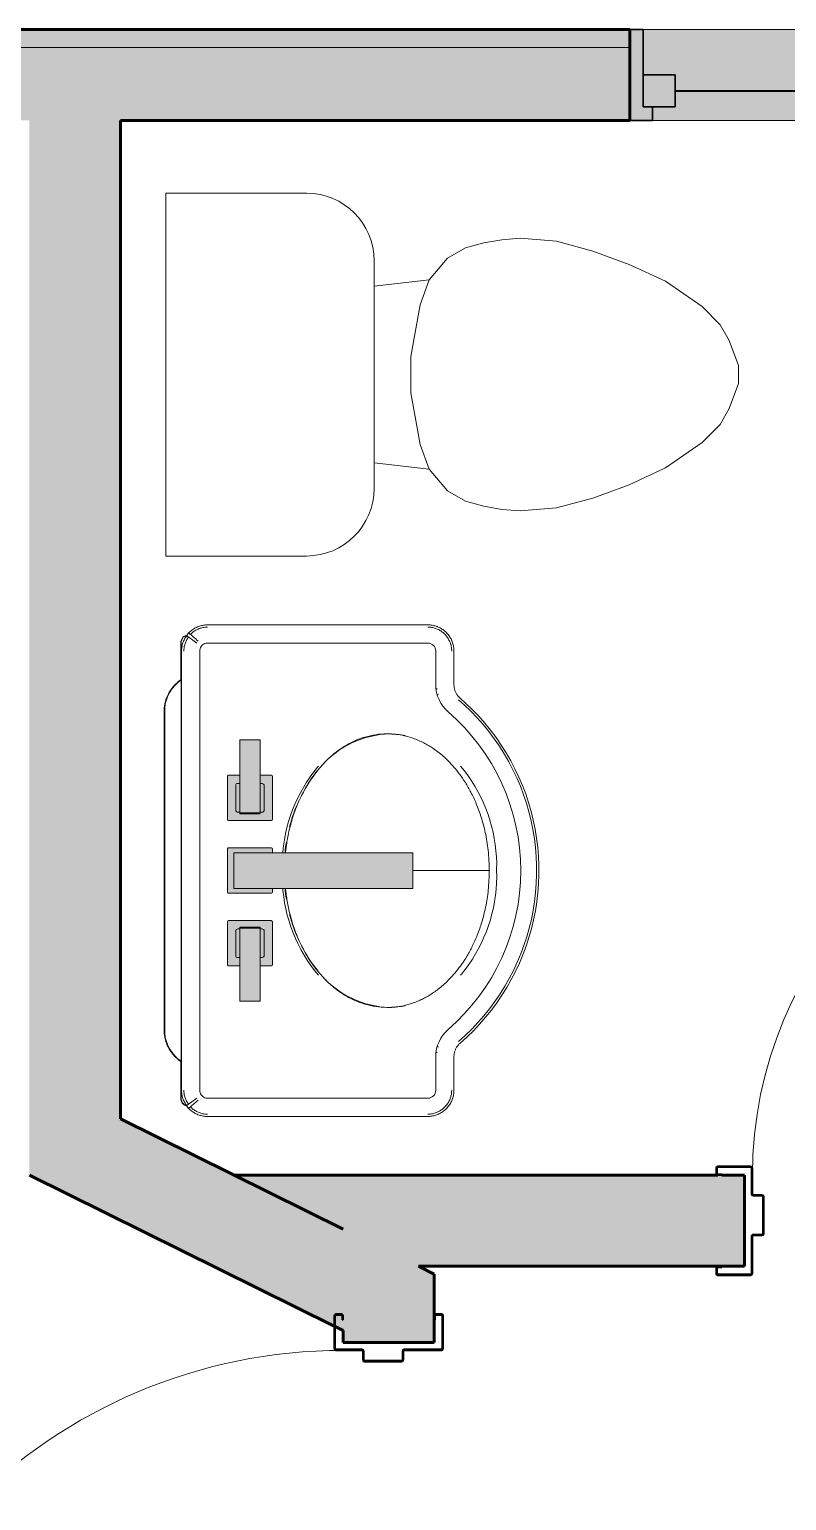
# Model space of a CAD drawing. Header units: inches. Extents: x 14 to 1007, y 923 to 1341.
# Drawn here: x 651.8 to 693.4, y 1200.7 to 1281.6 of the extents above; entities that cross this region are included whole.
import ezdxf

# ---------------------------------------------------------------- set-up
doc = ezdxf.new("R2010")
doc.units = ezdxf.units.IN
doc.header["$MEASUREMENT"] = 0
for name, color, linetype, lineweight in [('A-DOOR', 31, 'Continuous', 18), ('A-DOOR-1', 31, 'Continuous', 9), ('A-DOOR-FRAM', 31, 'Continuous', 30), ('A-GLAZ', 151, 'Continuous', 18), ('A-GLAZ-1', 151, 'Continuous', 30), ('A-GLAZ-2', 151, 'Continuous', 40), ('A-WALL', 113, 'Continuous', 18), ('I-WALL', 2, 'Continuous', 18), ('I-WALL-1', 2, 'Continuous', 60), ('P-SANR-FIXT', 6, 'Continuous', 9)]:
    doc.layers.add(name, color=color, linetype=linetype, lineweight=lineweight)

# ---------------------------------------------------------------- blocks, each defined once
blk = doc.blocks.new('Hollow Metal Frame - 30 x 84-760306-Existing 2nd Floor Plan')
at = {"layer": 'A-DOOR-1'}
for p, q in [((-11, -2.5), (-9.875, -2.5)), ((-11, -24.5), (-11, -2.5)), ((-9.875, -2.5), (-9.875, -24.5)), ((-9.875, -24.5), (-11, -24.5))]:
    blk.add_line(p, q, dxfattribs=at)
blk.add_arc((-11, -2.5), 22, 270, 360, dxfattribs=at)
at = {"layer": 'A-DOOR-FRAM'}
for p, q in [((-13, 2.9), (-13, 2.604)), ((-12.939, 2.604), (-12.939, 2.9)), ((-11.101, 3.001), (-12.899, 3.001)), ((-12.899, 2.94), (-11.101, 2.94)), ((-12.688, 2.564), (-12.899, 2.564)), ((-12.899, 2.503), (-12.688, 2.503)), ((-12.688, 2.503), (-12.688, 2.564)), ((-11.061, 2.9), (-11.061, 0.854)), ((-11, 0.854), (-11, 2.9)), ((11, 2.9), (11, 0.854)), ((11.061, 0.854), (11.061, 2.9)), ((12.899, 3.001), (11.101, 3.001)), ((11.101, 2.94), (12.899, 2.94)), ((12.687, 2.564), (12.687, 2.503)), ((12.899, 2.564), (12.687, 2.564)), ((12.687, 2.503), (12.899, 2.503)), ((12.939, 2.9), (12.939, 2.604)), ((13, 2.604), (13, 2.9)), ((-10.476, 0.814), (-10.96, 0.814)), ((10.96, 0.814), (10.476, 0.814)), ((-10.96, 0.752), (-10.476, 0.752)), ((-10.436, 0.712), (-10.436, -1.327)), ((-10.375, -1.327), (-10.375, 0.712)), ((10.375, 0.712), (10.375, -1.327)), ((10.436, -1.327), (10.436, 0.712)), ((10.476, 0.752), (10.96, 0.752)), ((-11.061, -1.468), (-11.061, -2.898)), ((-11, -2.898), (-11, -1.468)), ((-10.476, -1.367), (-10.96, -1.367)), ((-10.96, -1.428), (-10.476, -1.428)), ((10.96, -1.367), (10.476, -1.367)), ((10.476, -1.428), (10.96, -1.428)), ((11, -1.468), (11, -2.898)), ((11.061, -2.898), (11.061, -1.468)), ((-13, -2.601), (-13, -2.898)), ((-12.939, -2.898), (-12.939, -2.601)), ((-12.688, -2.5), (-12.899, -2.5)), ((-12.899, -2.561), (-12.688, -2.561)), ((-11.101, -2.938), (-12.899, -2.938)), ((-12.899, -2.999), (-11.101, -2.999)), ((-12.688, -2.561), (-12.688, -2.5)), ((12.899, -2.938), (11.101, -2.938)), ((11.101, -2.999), (12.899, -2.999)), ((12.899, -2.5), (12.687, -2.5)), ((12.687, -2.5), (12.687, -2.561)), ((12.687, -2.561), (12.899, -2.561)), ((12.939, -2.601), (12.939, -2.898)), ((13, -2.898), (13, -2.601))]:
    blk.add_line(p, q, dxfattribs=at)
for centre, radius, start, end in [((-12.899, 2.9), 0.101, 90, 180), ((-12.899, 2.604), 0.101, 180, 270), ((-12.899, 2.9), 0.04, 90, 180), ((-12.899, 2.604), 0.04, 180, 270), ((-11.101, 2.9), 0.101, 360, 90), ((-11.101, 2.9), 0.04, 0, 90), ((11.101, 2.9), 0.101, 90, 180), ((11.101, 2.9), 0.04, 90, 180), ((12.899, 2.9), 0.101, 360, 90), ((12.899, 2.9), 0.04, 0, 90), ((12.899, 2.604), 0.101, 270, 360), ((12.899, 2.604), 0.04, 270, 360), ((-10.96, 0.854), 0.101, 180, 270), ((-10.96, 0.854), 0.04, 180, 270), ((-10.476, 0.712), 0.101, 360, 90), ((10.476, 0.712), 0.101, 90, 180), ((10.96, 0.854), 0.04, 270, 0), ((10.96, 0.854), 0.101, 270, 0), ((-10.476, 0.712), 0.04, 360, 90), ((10.476, 0.712), 0.04, 90, 180), ((-10.96, -1.468), 0.101, 90, 180), ((-10.96, -1.468), 0.04, 90, 180), ((-10.476, -1.327), 0.04, 270, 0), ((-10.476, -1.327), 0.101, 270, 360), ((10.476, -1.327), 0.101, 180, 270), ((10.476, -1.327), 0.04, 180, 270), ((10.96, -1.468), 0.101, 0, 90), ((10.96, -1.468), 0.04, 360, 90), ((-12.899, -2.601), 0.101, 90, 180), ((-12.899, -2.898), 0.101, 180, 270), ((-12.899, -2.601), 0.04, 90, 180), ((-12.899, -2.898), 0.04, 180, 270), ((-11.101, -2.898), 0.04, 270, 0), ((-11.101, -2.898), 0.101, 270, 360), ((11.101, -2.898), 0.101, 180, 270), ((11.101, -2.898), 0.04, 180, 270), ((12.899, -2.601), 0.101, 0, 90), ((12.899, -2.601), 0.04, 0, 90), ((12.899, -2.898), 0.101, 270, 0), ((12.899, -2.898), 0.04, 270, 0)]:
    blk.add_arc(centre, radius, start, end, dxfattribs=at)
blk = doc.blocks.new('M_Double Hung with Trim - 2_  0_ x 3_  1 1_2_-822691-Existing 2nd Floor Plan')
at = {"layer": 'A-GLAZ-1'}
for p, q in [((-12, 2.5), (-11.25, 2.5)), ((-11.25, -1.748), (-11.25, 2.5)), ((11.25, -1.748), (11.25, 2.5)), ((12, 2.5), (11.25, 2.5)), ((-11.25, 0.002), (-11.25, -1.748)), ((-11.25, 0.002), (-9.5, 0.002)), ((-9.5, 0.002), (-9.5, -1.748)), ((9.5, 0.002), (9.5, -1.748)), ((11.25, 0.002), (9.5, 0.002)), ((11.25, 0.002), (11.25, -1.748)), ((-11.25, -1.748), (-9.5, -1.748)), ((-11.25, -1.748), (-10.75, -1.748)), ((-10.75, -2.5), (-10.75, -1.748)), ((11.25, -1.748), (9.5, -1.748)), ((10.75, -1.748), (11.25, -1.748)), ((10.75, -1.748), (10.75, -2.5)), ((-10.75, -2.5), (-12, -2.5)), ((10.75, -2.5), (12, -2.5))]:
    blk.add_line(p, q, dxfattribs=at)
at = {"layer": 'A-GLAZ-2'}
blk.add_line((-9.5, -0.873), (9.5, -0.873), dxfattribs=at)
blk = doc.blocks.new('Hollow Metal Frame - 29 x 80-760307-Existing 2nd Floor Plan')
at = {"layer": 'A-DOOR-1'}
for p, q in [((-13.375, 31.5), (-14.5, 31.5)), ((-14.5, 31.5), (-14.5, 2.5)), ((-13.375, 2.5), (-13.375, 31.5)), ((-14.5, 2.5), (-13.375, 2.5))]:
    blk.add_line(p, q, dxfattribs=at)
blk.add_arc((-14.5, 2.5), 29, 0, 90, dxfattribs=at)
at = {"layer": 'A-DOOR-FRAM'}
for p, q in [((-16.5, 2.601), (-16.5, 2.897)), ((-16.439, 2.897), (-16.439, 2.601)), ((-16.399, 2.999), (-14.601, 2.999)), ((-14.601, 2.937), (-16.399, 2.937)), ((-16.399, 2.561), (-16.188, 2.561)), ((-16.188, 2.5), (-16.399, 2.5)), ((-16.188, 2.561), (-16.188, 2.5)), ((-14.561, 1.468), (-14.561, 2.897)), ((-14.5, 2.897), (-14.5, 1.468)), ((14.5, 1.468), (14.5, 2.897)), ((14.561, 2.897), (14.561, 1.468)), ((14.601, 2.999), (16.399, 2.999)), ((16.399, 2.937), (14.601, 2.937)), ((16.187, 2.561), (16.399, 2.561)), ((16.187, 2.5), (16.187, 2.561)), ((16.399, 2.5), (16.187, 2.5)), ((16.439, 2.601), (16.439, 2.897)), ((16.5, 2.897), (16.5, 2.601)), ((-14.46, 1.428), (-13.976, 1.428)), ((-13.976, 1.367), (-14.46, 1.367)), ((-13.936, -0.712), (-13.936, 1.327)), ((-13.875, 1.327), (-13.875, -0.712)), ((13.875, -0.712), (13.875, 1.327)), ((13.936, 1.327), (13.936, -0.712)), ((13.976, 1.428), (14.46, 1.428)), ((14.46, 1.367), (13.976, 1.367)), ((-14.46, -0.752), (-13.976, -0.752)), ((13.976, -0.752), (14.46, -0.752)), ((-14.561, -2.9), (-14.561, -0.854)), ((-14.5, -0.854), (-14.5, -2.9)), ((-13.976, -0.814), (-14.46, -0.814)), ((14.46, -0.814), (13.976, -0.814)), ((14.5, -2.9), (14.5, -0.854)), ((14.561, -0.854), (14.561, -2.9)), ((-16.5, -2.9), (-16.5, -2.604)), ((-16.439, -2.604), (-16.439, -2.9)), ((-16.399, -2.503), (-16.188, -2.503)), ((-16.188, -2.564), (-16.399, -2.564)), ((-16.399, -2.94), (-14.601, -2.94)), ((-14.601, -3.001), (-16.399, -3.001)), ((-16.188, -2.503), (-16.188, -2.564)), ((14.601, -2.94), (16.399, -2.94)), ((16.399, -3.001), (14.601, -3.001)), ((16.187, -2.503), (16.399, -2.503)), ((16.187, -2.564), (16.187, -2.503)), ((16.399, -2.564), (16.187, -2.564)), ((16.439, -2.9), (16.439, -2.604)), ((16.5, -2.604), (16.5, -2.9))]:
    blk.add_line(p, q, dxfattribs=at)
for centre, radius, start, end in [((-16.399, 2.897), 0.101, 90, 180), ((-16.399, 2.601), 0.101, 180, 270), ((-16.399, 2.897), 0.04, 90, 180), ((-16.399, 2.601), 0.04, 180, 270), ((-14.601, 2.897), 0.101, 0, 90), ((-14.601, 2.897), 0.04, 0, 90), ((14.601, 2.897), 0.101, 90, 180), ((14.601, 2.897), 0.04, 90, 180), ((16.399, 2.897), 0.101, 360, 90), ((16.399, 2.897), 0.04, 360, 90), ((16.399, 2.601), 0.04, 270, 360), ((16.399, 2.601), 0.101, 270, 360), ((-14.46, 1.468), 0.101, 180, 270), ((-14.46, 1.468), 0.04, 180, 270), ((-13.976, 1.327), 0.101, 0, 90), ((-13.976, 1.327), 0.04, 0, 90), ((13.976, 1.327), 0.101, 90, 180), ((13.976, 1.327), 0.04, 90, 180), ((14.46, 1.468), 0.101, 270, 360), ((14.46, 1.468), 0.04, 270, 360), ((-14.46, -0.854), 0.101, 90, 180), ((-13.976, -0.712), 0.101, 270, 360), ((-13.976, -0.712), 0.04, 270, 360), ((13.976, -0.712), 0.101, 180, 270), ((13.976, -0.712), 0.04, 180, 270), ((14.46, -0.854), 0.101, 0, 90), ((-14.46, -0.854), 0.04, 90, 180), ((14.46, -0.854), 0.04, 0, 90), ((-16.399, -2.604), 0.101, 90, 180), ((-16.399, -2.9), 0.101, 180, 270), ((-16.399, -2.604), 0.04, 90, 180), ((-16.399, -2.9), 0.04, 180, 270), ((-14.601, -2.9), 0.101, 270, 360), ((-14.601, -2.9), 0.04, 270, 0), ((14.601, -2.9), 0.101, 180, 270), ((14.601, -2.9), 0.04, 180, 270), ((16.399, -2.604), 0.101, 360, 90), ((16.399, -2.604), 0.04, 0, 90), ((16.399, -2.9), 0.04, 270, 360), ((16.399, -2.9), 0.101, 270, 0)]:
    blk.add_arc(centre, radius, start, end, dxfattribs=at)
blk = doc.blocks.new('Pedestal_Sink_7089 - Pedestal_Sink_7089-V1-Existing 2nd Floor Plan')
at = {"layer": 'P-SANR-FIXT'}
for points in [[(-7.516, 5.681), (-7.499, 4.561), (-7.163, 4.561), (-7.163, 5.681), (-7.499, 5.681)], [(-7.163, 4.561), (-3.848, 4.561), (-3.848, 5.681), (-7.163, 5.681)], [(-5.576, 6.303), (-5.576, 5.681), (-5.202, 5.681), (-5.197, 5.947), (-5.111, 5.848), (-5.072, 5.923), (-5.157, 5.998), (-3.54, 5.969), (-3.656, 5.906), (-3.571, 5.871), (-3.536, 5.786), (-3.446, 5.906), (-3.451, 4.292), (-3.545, 4.434), (-3.602, 4.362), (-3.636, 4.333), (-3.536, 4.245), (-5.111, 4.273), (-4.995, 4.341), (-5.077, 4.375), (-5.111, 4.457), (-5.202, 4.341), (-5.205, 4.561), (-5.576, 4.561), (-5.576, 3.955), (-5.503, 3.881), (-3.159, 3.881), (-3.085, 3.955), (-3.085, 6.303), (-3.144, 6.361), (-5.518, 6.361)], [(-5.157, 5.998), (-5.053, 5.906), (-3.656, 5.906), (-3.487, 5.998), (-4.888, 5.998)], [(-3.848, 4.561), (-3.494, 4.561), (-3.509, 5.681), (-3.848, 5.681)], [(-3.536, 4.456), (-3.446, 4.344), (-3.451, 5.948), (-3.536, 5.786), (-3.509, 5.681), (-3.451, 5.681), (-3.451, 4.561), (-3.536, 4.561)], [(-3.494, 5.681), (-3.494, 4.561), (-3.451, 4.561), (-3.451, 5.681)], [(-1.576, 6.007), (-1.576, 3.955), (-1.503, 3.881), (-1.321, 3.881), (-1.321, 6.007), (0.648, 5.996), (0.648, 3.881), (0.841, 3.881), (0.915, 3.955), (0.915, 6.303), (0.856, 6.361), (-1.518, 6.361), (-1.576, 6.303)], [(-1.321, 6.007), (-1.321, 5.665), (0.648, 5.665), (0.648, 6.007), (-1.321, 6.007)], [(-1.321, -2.93), (0.648, -2.93), (0.648, 5.665), (-1.321, 5.665), (-1.321, -1.548)], [(2.787, 4.283), (2.876, 4.456), (2.849, 4.561), (2.791, 4.561), (2.791, 5.681), (2.876, 5.681), (2.876, 5.786), (2.787, 5.897), (2.787, 4.346)], [(2.791, 5.681), (2.791, 4.561), (2.834, 4.561), (2.816, 5.681)], [(2.827, 5.998), (2.996, 5.906), (4.393, 5.906), (4.497, 5.998), (3.249, 5.998)], [(2.834, 4.561), (3.188, 4.561), (3.188, 5.681), (2.834, 5.681)], [(3.188, 4.561), (6.503, 4.561), (6.503, 5.681), (3.188, 5.681)], [(6.503, 4.561), (6.856, 4.561), (6.839, 5.681), (6.503, 5.681)], [(-5.159, 4.245), (-3.485, 4.245), (-3.651, 4.341), (-4.995, 4.341)], [(2.825, 4.245), (4.499, 4.245), (4.335, 4.341), (2.991, 4.341)], [(-1.321, -2.93), (-1.321, -3.835), (0.648, -3.814), (0.648, -2.93), (0.537, -2.93)]]:
    blk.add_hatch(color=256, dxfattribs=at).paths.add_polyline_path(points, flags=0)
h = blk.add_hatch(color=256, dxfattribs=at)
h.paths.add_polyline_path([(-5.202, 5.681), (-5.111, 5.681), (-5.111, 5.848), (-5.202, 5.953), (-5.202, 5.893)], flags=0)
h.paths.add_polyline_path([(-5.202, 4.561), (-5.202, 4.287), (-5.111, 4.457), (-5.111, 4.561), (-5.197, 4.561)], flags=0)
h = blk.add_hatch(color=256, dxfattribs=at)
h.paths.add_polyline_path([(-5.111, 4.561), (-5.111, 4.457), (-5.077, 4.375), (-4.995, 4.341), (-3.651, 4.341), (-3.57, 4.375), (-3.536, 4.456), (-3.545, 4.561), (-4.888, 4.561)], flags=0)
h.paths.add_polyline_path([(-5.111, 5.681), (-3.536, 5.681), (-3.536, 5.786), (-3.571, 5.871), (-3.656, 5.906), (-5.053, 5.906), (-5.111, 5.848)], flags=0)
h = blk.add_hatch(color=256, dxfattribs=at)
h.paths.add_polyline_path([(2.425, 6.303), (2.425, 3.955), (2.499, 3.881), (4.843, 3.881), (4.917, 3.955), (4.902, 4.561), (4.542, 4.561), (4.513, 4.341), (4.439, 4.428), (4.417, 4.375), (4.348, 4.333), (4.499, 4.245), (2.825, 4.245), (2.991, 4.341), (2.91, 4.375), (2.876, 4.456), (2.787, 4.341), (2.813, 5.906), (2.885, 5.808), (2.942, 5.884), (2.996, 5.906), (2.851, 5.998), (4.497, 5.998), (4.393, 5.906), (4.451, 5.848), (4.542, 5.953), (4.545, 5.681), (4.917, 5.681), (4.917, 6.303), (4.858, 6.361), (2.484, 6.361)], flags=0)
h.paths.add_polyline_path([(2.791, 4.561), (2.791, 4.574), (2.791, 4.574)], flags=0)
h = blk.add_hatch(color=256, dxfattribs=at)
h.paths.add_polyline_path([(2.876, 4.456), (2.91, 4.375), (3.014, 4.341), (4.335, 4.341), (4.417, 4.375), (4.451, 4.457), (4.451, 4.561), (2.876, 4.561)], flags=0)
h.paths.add_polyline_path([(2.876, 5.681), (4.451, 5.681), (4.451, 5.848), (4.393, 5.906), (2.996, 5.906), (2.911, 5.871), (2.876, 5.786)], flags=0)
h = blk.add_hatch(color=256, dxfattribs=at)
h.paths.add_polyline_path([(4.451, 5.681), (4.542, 5.681), (4.542, 5.953), (4.451, 5.848)], flags=0)
h.paths.add_polyline_path([(4.451, 4.561), (4.451, 4.457), (4.542, 4.347), (4.537, 4.561), (4.51, 4.561)], flags=0)
h = blk.add_hatch(color=256, dxfattribs=at)
h.paths.add_polyline_path([(-9.701, -5.29), (-9.661, -5.326), (-9.217, -5.631), (-9.487, -5.417), (-9.641, -5.326)], flags=0)
h.paths.add_polyline_path([(8.395, -5.77), (8.847, -5.397), (8.631, -5.55), (8.404, -5.762)], flags=0)
for p, q in [((8.604, 9.836), (-9.277, 9.836)), ((-9.277, 9.836), (8.604, 9.836)), ((-9.277, 9.836), (-9.276, 9.813)), ((-9.276, 9.813), (8.603, 9.813)), ((8.604, 9.836), (8.603, 9.813)), ((-13.114, 8.85), (-12.93, 8.929)), ((-13.101, 8.831), (-12.926, 8.907)), ((-12.93, 8.929), (-10.825, 8.929)), ((-12.93, 8.929), (-12.926, 8.907)), ((-12.926, 8.907), (10.097, 8.907)), ((10.103, 8.907), (12.256, 8.907)), ((10.152, 8.929), (12.261, 8.929)), ((12.261, 8.929), (12.256, 8.907)), ((12.256, 8.907), (12.518, 8.786)), ((12.261, 8.929), (12.536, 8.802)), ((-13.257, 8.606), (-13.405, 8.496)), ((-13.279, 8.586), (-13.231, 8.733)), ((-13.257, 8.606), (-13.202, 8.532)), ((-13.248, 8.611), (-13.212, 8.721)), ((-13.231, 8.733), (-13.114, 8.85)), ((-13.231, 8.733), (-13.212, 8.721)), ((-13.212, 8.721), (-13.101, 8.831)), ((-13.202, 8.532), (-13.137, 8.444)), ((-13.137, 8.444), (-13.052, 8.329)), ((-13.114, 8.85), (-13.101, 8.831)), ((-13.052, 8.329), (-12.848, 8.052)), ((11.734, 8.885), (-12.407, 8.885)), ((12.266, 8.175), (12.174, 8.052)), ((12.536, 8.802), (12.518, 8.786)), ((12.518, 8.786), (12.584, 8.582)), ((12.536, 8.802), (12.612, 8.569)), ((12.732, 8.496), (12.585, 8.605)), ((-13.851, 7.453), (-13.851, -4.647)), ((-12.849, -4.647), (-12.849, 7.453)), ((-12.663, 7.8), (-12.743, 7.74)), ((11.734, 7.884), (-12.407, 7.884)), ((12.071, 7.74), (11.988, 7.802)), ((12.177, 7.453), (12.177, -4.647)), ((13.178, -4.647), (13.178, 7.453)), ((-7.516, 5.681), (-7.516, 4.561)), ((-7.516, 5.681), (-7.163, 5.681)), ((-7.163, 5.681), (-3.848, 5.681)), ((-5.576, 6.303), (-5.576, 5.681)), ((-3.144, 6.361), (-5.518, 6.361)), ((-5.111, 5.848), (-5.111, 5.681)), ((-3.656, 5.906), (-5.053, 5.906)), ((-3.848, 5.681), (-3.494, 5.681)), ((-3.536, 5.681), (-3.536, 5.786)), ((-3.494, 5.681), (-3.451, 5.681)), ((-3.494, 5.681), (-3.494, 4.561)), ((-3.451, 4.561), (-3.451, 5.681)), ((-3.085, 3.955), (-3.085, 6.303)), ((-1.576, 6.303), (-1.576, 3.955)), ((0.856, 6.361), (-1.518, 6.361)), ((0.648, 6.007), (-1.321, 6.007)), ((-1.321, 5.665), (-1.321, 6.007)), ((-1.321, -2.93), (-1.321, 5.665)), ((0.648, 6.007), (0.648, 5.665)), ((0.648, 5.665), (0.648, -2.93)), ((0.915, 3.955), (0.915, 6.303)), ((2.425, 6.303), (2.425, 3.955)), ((4.858, 6.361), (2.484, 6.361)), ((2.791, 5.681), (2.834, 5.681)), ((2.791, 5.681), (2.791, 4.561)), ((2.834, 5.681), (3.188, 5.681)), ((2.834, 5.681), (2.834, 4.561)), ((2.876, 5.786), (2.876, 5.681)), ((4.393, 5.906), (2.996, 5.906)), ((3.188, 5.681), (6.503, 5.681)), ((4.451, 5.681), (4.451, 5.848)), ((4.917, 5.681), (4.917, 6.303)), ((6.503, 5.681), (6.856, 5.681)), ((6.856, 4.561), (6.856, 5.681)), ((-7.163, 4.561), (-7.516, 4.561)), ((-3.848, 4.561), (-7.163, 4.561)), ((-5.576, 4.561), (-5.576, 3.955)), ((-5.111, 4.561), (-5.111, 4.457)), ((-4.995, 4.341), (-3.651, 4.341)), ((-3.494, 4.561), (-3.848, 4.561)), ((-3.536, 4.456), (-3.536, 4.561)), ((-3.451, 4.561), (-3.494, 4.561)), ((2.834, 4.561), (2.791, 4.561)), ((3.188, 4.561), (2.834, 4.561)), ((2.876, 4.561), (2.876, 4.456)), ((2.991, 4.341), (4.335, 4.341)), ((6.503, 4.561), (3.188, 4.561)), ((4.451, 4.457), (4.451, 4.561)), ((4.917, 3.955), (4.917, 4.561)), ((6.856, 4.561), (6.503, 4.561)), ((-5.503, 3.881), (-3.159, 3.881)), ((-1.503, 3.881), (-1.321, 3.881)), ((0.648, 3.881), (0.841, 3.881)), ((2.499, 3.881), (4.843, 3.881)), ((-1.321, -3.835), (-1.321, -2.93)), ((0.648, -2.93), (0.648, -3.835)), ((-1.321, -3.835), (0.648, -3.835)), ((-1.321, -3.835), (0.648, -3.835)), ((-0.336, -3.845), (-0.336, -8.059)), ((-10.559, -5.089), (-12.407, -5.089)), ((11.734, -5.089), (9.886, -5.089)), ((-12.407, -6.09), (-10.559, -6.09)), ((9.886, -6.09), (11.734, -6.09))]:
    blk.add_line(p, q, dxfattribs=at)
at = {"layer": 'P-SANR-FIXT', "flags": 128}
for points in [[(-13.405, 8.496), (-13.446, 8.455), (-13.485, 8.412), (-13.523, 8.369), (-13.559, 8.323), (-13.592, 8.277), (-13.624, 8.228), (-13.655, 8.179), (-13.683, 8.129), (-13.709, 8.077), (-13.732, 8.025), (-13.754, 7.971), (-13.774, 7.917), (-13.791, 7.862), (-13.807, 7.806), (-13.82, 7.75), (-13.83, 7.693), (-13.839, 7.636), (-13.845, 7.579), (-13.849, 7.521), (-13.85, 7.463), (-13.851, 7.453)], [(-13.324, 8.4), (-13.361, 8.363), (-13.397, 8.324), (-13.431, 8.283), (-13.463, 8.242), (-13.494, 8.199), (-13.523, 8.155), (-13.55, 8.11), (-13.576, 8.063), (-13.599, 8.016), (-13.621, 7.968), (-13.64, 7.919), (-13.658, 7.87), (-13.674, 7.819), (-13.687, 7.768), (-13.699, 7.717), (-13.708, 7.665), (-13.716, 7.613), (-13.721, 7.56), (-13.724, 7.508), (-13.726, 7.455), (-13.726, 7.453)], [(-12.407, 8.885), (-12.465, 8.884), (-12.522, 8.881), (-12.579, 8.875), (-12.635, 8.867), (-12.692, 8.857), (-12.748, 8.844), (-12.803, 8.829), (-12.858, 8.812), (-12.912, 8.793), (-12.965, 8.772), (-13.017, 8.749), (-13.069, 8.723), (-13.119, 8.696), (-13.168, 8.666), (-13.216, 8.635), (-13.257, 8.606)], [(-12.407, 8.76), (-12.46, 8.759), (-12.512, 8.756), (-12.564, 8.751), (-12.616, 8.743), (-12.667, 8.734), (-12.718, 8.723), (-12.769, 8.709), (-12.818, 8.694), (-12.868, 8.676), (-12.916, 8.657), (-12.964, 8.636), (-13.011, 8.612), (-13.057, 8.587), (-13.102, 8.561), (-13.145, 8.532), (-13.182, 8.506)], [(12.585, 8.605), (12.539, 8.638), (12.491, 8.669), (12.441, 8.698), (12.391, 8.726), (12.34, 8.751), (12.287, 8.774), (12.234, 8.795), (12.18, 8.814), (12.125, 8.831), (12.07, 8.845), (12.014, 8.858), (11.957, 8.868), (11.901, 8.875), (11.844, 8.881), (11.786, 8.884), (11.734, 8.885)], [(12.511, 8.505), (12.468, 8.535), (12.424, 8.563), (12.379, 8.59), (12.333, 8.615), (12.286, 8.638), (12.239, 8.659), (12.19, 8.678), (12.141, 8.695), (12.091, 8.711), (12.04, 8.724), (11.989, 8.735), (11.938, 8.744), (11.886, 8.751), (11.834, 8.756), (11.781, 8.759), (11.734, 8.76)], [(12.585, 8.605), (12.575, 8.591), (12.545, 8.55), (12.496, 8.484), (12.431, 8.397), (12.353, 8.292), (12.266, 8.175)], [(13.053, 7.453), (13.052, 7.506), (13.048, 7.558), (13.043, 7.611), (13.036, 7.663), (13.026, 7.715), (13.015, 7.766), (13.001, 7.817), (12.986, 7.868), (12.968, 7.917), (12.948, 7.966), (12.927, 8.014), (12.904, 8.062), (12.878, 8.108), (12.851, 8.153), (12.822, 8.197), (12.792, 8.24), (12.759, 8.282), (12.725, 8.322), (12.69, 8.361), (12.653, 8.399), (12.651, 8.4)], [(13.178, 7.453), (13.176, 7.511), (13.173, 7.568), (13.167, 7.626), (13.159, 7.683), (13.149, 7.74), (13.136, 7.796), (13.121, 7.852), (13.104, 7.907), (13.085, 7.961), (13.064, 8.015), (13.04, 8.068), (13.014, 8.119), (12.987, 8.17), (12.957, 8.22), (12.925, 8.268), (12.892, 8.315), (12.857, 8.36), (12.819, 8.405), (12.78, 8.447), (12.74, 8.488), (12.732, 8.496)], [(-6.09, 1.363), (-5.823, 1.577), (-5.549, 1.78), (-5.266, 1.972), (-4.976, 2.152), (-4.679, 2.321), (-4.375, 2.477), (-4.066, 2.622), (-3.751, 2.753), (-3.431, 2.873), (-3.106, 2.979), (-2.777, 3.072), (-2.445, 3.152), (-2.11, 3.218), (-1.773, 3.271), (-1.434, 3.311), (-1.321, 3.32)], [(0.648, 3.321), (0.687, 3.318), (1.027, 3.281), (1.365, 3.231), (1.7, 3.167), (2.033, 3.09), (2.362, 3), (2.688, 2.897), (3.009, 2.78), (3.325, 2.651), (3.636, 2.51), (3.941, 2.356), (4.239, 2.19), (4.531, 2.012), (4.815, 1.823), (5.092, 1.622), (5.36, 1.411), (5.417, 1.363)], [(-13.851, -4.647), (-13.849, -4.704), (-13.846, -4.762), (-13.84, -4.82), (-13.832, -4.877), (-13.822, -4.934), (-13.809, -4.99), (-13.794, -5.046), (-13.777, -5.101), (-13.758, -5.155), (-13.737, -5.209), (-13.713, -5.262), (-13.687, -5.313), (-13.66, -5.364), (-13.63, -5.413), (-13.598, -5.462), (-13.565, -5.509), (-13.529, -5.554), (-13.492, -5.598), (-13.453, -5.641), (-13.413, -5.682), (-13.371, -5.721), (-13.327, -5.759), (-13.282, -5.795), (-13.235, -5.829), (-13.187, -5.861), (-13.138, -5.891), (-13.088, -5.92), (-13.036, -5.946), (-12.984, -5.97), (-12.93, -5.992), (-12.876, -6.012), (-12.821, -6.029), (-12.765, -6.045), (-12.709, -6.058), (-12.653, -6.069), (-12.596, -6.078), (-12.538, -6.084), (-12.481, -6.088), (-12.423, -6.09), (-12.407, -6.09)], [(-13.726, -4.647), (-13.724, -4.699), (-13.721, -4.752), (-13.716, -4.805), (-13.709, -4.857), (-13.699, -4.909), (-13.688, -4.96), (-13.674, -5.011), (-13.659, -5.061), (-13.641, -5.111), (-13.621, -5.16), (-13.6, -5.208), (-13.577, -5.256), (-13.551, -5.302), (-13.524, -5.347), (-13.495, -5.391), (-13.465, -5.434), (-13.432, -5.476), (-13.398, -5.516), (-13.363, -5.555), (-13.326, -5.592), (-13.287, -5.628), (-13.247, -5.663), (-13.206, -5.696), (-13.163, -5.727), (-13.12, -5.756), (-13.075, -5.784), (-13.029, -5.809), (-12.982, -5.833), (-12.934, -5.855), (-12.885, -5.875), (-12.835, -5.894), (-12.785, -5.91), (-12.734, -5.924), (-12.683, -5.936), (-12.631, -5.946), (-12.579, -5.954), (-12.527, -5.96), (-12.474, -5.963), (-12.422, -5.965), (-12.407, -5.965)], [(11.734, -5.965), (11.787, -5.964), (11.84, -5.961), (11.892, -5.956), (11.944, -5.948), (11.996, -5.939), (12.048, -5.927), (12.099, -5.914), (12.149, -5.898), (12.199, -5.881), (12.248, -5.861), (12.296, -5.839), (12.343, -5.816), (12.389, -5.791), (12.435, -5.764), (12.479, -5.735), (12.522, -5.704), (12.563, -5.672), (12.604, -5.638), (12.642, -5.602), (12.68, -5.565), (12.716, -5.527), (12.75, -5.487), (12.783, -5.445), (12.814, -5.403), (12.844, -5.359), (12.871, -5.314), (12.897, -5.268), (12.921, -5.221), (12.943, -5.173), (12.963, -5.124), (12.981, -5.075), (12.997, -5.025), (13.011, -4.974), (13.023, -4.923), (13.033, -4.871), (13.041, -4.819), (13.047, -4.766), (13.051, -4.714), (13.052, -4.661), (13.053, -4.647)], [(11.734, -6.09), (11.792, -6.089), (11.85, -6.085), (11.907, -6.08), (11.964, -6.072), (12.021, -6.061), (12.077, -6.049), (12.133, -6.034), (12.188, -6.017), (12.243, -5.997), (12.296, -5.976), (12.349, -5.953), (12.401, -5.927), (12.451, -5.899), (12.501, -5.87), (12.549, -5.838), (12.596, -5.804), (12.642, -5.769), (12.686, -5.732), (12.729, -5.693), (12.77, -5.652), (12.809, -5.61), (12.847, -5.566), (12.883, -5.521), (12.917, -5.474), (12.949, -5.427), (12.979, -5.377), (13.007, -5.327), (13.033, -5.276), (13.057, -5.223), (13.079, -5.17), (13.099, -5.116), (13.117, -5.061), (13.132, -5.005), (13.146, -4.949), (13.157, -4.892), (13.165, -4.835), (13.172, -4.778), (13.176, -4.72), (13.177, -4.662), (13.178, -4.647)], [(-10.559, -6.09), (-10.52, -6.091), (-10.481, -6.093), (-10.443, -6.097), (-10.404, -6.102), (-10.366, -6.109), (-10.328, -6.118), (-10.29, -6.128), (-10.253, -6.139), (-10.217, -6.152), (-10.181, -6.167), (-10.145, -6.182), (-10.11, -6.2), (-10.076, -6.218), (-10.043, -6.238), (-10.011, -6.26), (-9.979, -6.282), (-9.948, -6.306), (-9.919, -6.331), (-9.89, -6.357), (-9.862, -6.384), (-9.836, -6.413), (-9.825, -6.426)], [(-9.825, -6.426), (-9.489, -6.798), (-9.138, -7.158), (-8.773, -7.502), (-8.395, -7.832), (-8.004, -8.147), (-7.601, -8.446), (-7.186, -8.728), (-6.76, -8.993), (-6.323, -9.242), (-5.878, -9.472), (-5.423, -9.685), (-4.96, -9.879), (-4.49, -10.055), (-4.013, -10.211), (-3.531, -10.349), (-3.043, -10.467), (-2.551, -10.565), (-2.055, -10.644), (-1.556, -10.702), (-1.056, -10.741), (-0.554, -10.76), (-0.053, -10.759), (0.449, -10.737), (0.949, -10.696), (1.447, -10.634), (1.943, -10.553), (2.434, -10.452), (2.921, -10.332), (3.403, -10.192), (3.879, -10.033), (4.349, -9.854), (4.81, -9.658), (5.264, -9.443), (5.708, -9.21), (6.143, -8.959), (6.568, -8.692), (6.981, -8.407), (7.383, -8.106), (7.773, -7.79), (8.149, -7.458), (8.512, -7.111), (8.861, -6.75), (9.152, -6.426)], [(-9.73, -6.344), (-9.397, -6.713), (-9.05, -7.068), (-8.689, -7.41), (-8.315, -7.736), (-7.928, -8.048), (-7.528, -8.344), (-7.117, -8.623), (-6.696, -8.886), (-6.264, -9.132), (-5.823, -9.36), (-5.372, -9.57), (-4.914, -9.763), (-4.449, -9.937), (-3.977, -10.092), (-3.499, -10.228), (-3.016, -10.345), (-2.528, -10.442), (-2.038, -10.52), (-1.544, -10.578), (-1.049, -10.616), (-0.552, -10.635), (-0.055, -10.634), (0.441, -10.613), (0.936, -10.572), (1.429, -10.511), (1.92, -10.43), (2.407, -10.33), (2.889, -10.211), (3.366, -10.072), (3.837, -9.915), (4.302, -9.739), (4.759, -9.544), (5.208, -9.331), (5.648, -9.1), (6.079, -8.852), (6.499, -8.587), (6.909, -8.306), (7.306, -8.008), (7.692, -7.694), (8.065, -7.366), (8.424, -7.022), (8.769, -6.665), (9.057, -6.344)], [(-0.336, -8.435), (-0.678, -8.439), (-1.019, -8.43), (-1.36, -8.407), (-1.7, -8.37), (-2.038, -8.32), (-2.373, -8.256), (-2.706, -8.179), (-3.035, -8.089), (-3.361, -7.985), (-3.682, -7.869), (-3.998, -7.74), (-4.309, -7.598), (-4.614, -7.444), (-4.912, -7.278), (-5.204, -7.101), (-5.488, -6.911), (-5.765, -6.711), (-6.033, -6.499), (-6.09, -6.452)], [(5.417, -6.452), (5.15, -6.666), (4.876, -6.869), (4.593, -7.061), (4.303, -7.241), (4.006, -7.409), (3.702, -7.566), (3.393, -7.71), (3.078, -7.842), (2.758, -7.961), (2.433, -8.067), (2.105, -8.161), (1.772, -8.24), (1.437, -8.307), (1.1, -8.36), (0.761, -8.4), (0.42, -8.426), (0.079, -8.438), (-0.263, -8.437), (-0.336, -8.435)], [(9.152, -6.426), (9.178, -6.397), (9.205, -6.369), (9.233, -6.342), (9.262, -6.317), (9.293, -6.292), (9.324, -6.269), (9.356, -6.247), (9.389, -6.227), (9.423, -6.208), (9.457, -6.19), (9.492, -6.173), (9.528, -6.158), (9.564, -6.145), (9.601, -6.133), (9.639, -6.122), (9.676, -6.113), (9.714, -6.105), (9.753, -6.099), (9.791, -6.095), (9.83, -6.092), (9.869, -6.09), (9.886, -6.09)]]:
    blk.add_lwpolyline(points, dxfattribs=at)
at = {"layer": 'P-SANR-FIXT'}
for centre, radius, start, end in [((-9.101, 7.754), 2.089, 94.82263, 145.9754), ((-9.101, 7.754), 2.067, 94.84879, 146.25699), ((-9.101, 7.754), 2.089, 94.82263, 116.12005), ((8.428, 7.754), 2.067, 33.79465, 85.15121), ((8.428, 7.754), 2.089, 66.05503, 85.17737), ((8.428, 7.754), 2.089, 34.10513, 85.17737), ((-9.101, 7.754), 2.089, 139.57725, 146.50905), ((-9.101, 7.754), 2.089, 117.618, 136.11273), ((8.428, 7.754), 2.089, 43.88361, 62.37869), ((8.428, 7.754), 2.089, 33.49095, 40.4341), ((-12.407, 7.453), 0.442, 139.49461, 180), ((-12.407, 7.453), 0.442, 157.51791, 161.97671), ((-12.407, 7.453), 0.431, 90, 126.36828), ((11.734, 7.453), 0.431, 53.97116, 90), ((11.734, 7.453), 0.442, 360, 40.50539), ((11.734, 7.453), 0.442, 18.02329, 22.48209), ((-5.518, 6.303), 0.0586, 90, 180), ((-5.518, 6.303), 0.0586, 105, 165), ((-5.053, 5.848), 0.0582, 90, 180), ((-3.656, 5.786), 0.12, 0, 90), ((-3.144, 6.303), 0.0586, 0, 90), ((-3.144, 6.303), 0.0586, 15, 75), ((-1.518, 6.303), 0.0586, 90, 180), ((-1.518, 6.303), 0.0586, 105, 165), ((0.856, 6.303), 0.0586, 360, 90), ((0.856, 6.303), 0.0586, 15, 75), ((2.484, 6.303), 0.0586, 90, 180), ((2.484, 6.303), 0.0586, 105, 165), ((2.996, 5.786), 0.12, 90, 180), ((4.393, 5.848), 0.0582, 0, 90), ((4.858, 6.303), 0.0586, 0, 90), ((4.858, 6.303), 0.0586, 15, 75), ((-4.995, 4.457), 0.116, 180, 270), ((-3.651, 4.456), 0.115, 270, 0), ((2.991, 4.456), 0.115, 180, 270), ((4.335, 4.457), 0.116, 270, 360), ((-5.503, 3.955), 0.0737, 180, 270), ((-5.503, 3.955), 0.0737, 195, 255), ((-3.159, 3.955), 0.0737, 270, 360), ((-3.159, 3.955), 0.0737, 285, 345), ((-1.503, 3.955), 0.0737, 180, 270), ((-1.503, 3.955), 0.0737, 195, 255), ((0.841, 3.955), 0.0737, 270, 360), ((0.841, 3.955), 0.0737, 285, 345), ((2.499, 3.955), 0.0737, 180, 270), ((2.499, 3.955), 0.0737, 195, 255), ((4.843, 3.955), 0.0737, 270, 360), ((4.843, 3.955), 0.0737, 285, 345), ((-0.614, -5.188), 8.414, 104.67265, 115.30627), ((-0.614, -5.188), 8.414, 94.85852, 98.85688), ((-0.059, -5.188), 8.414, 81.14312, 85.14148), ((-0.059, -5.188), 8.414, 64.69373, 75.32735), ((-0.614, -5.188), 8.414, 117.29731, 128.66617), ((-0.059, -5.188), 8.414, 51.33383, 62.70269), ((-2.705, -2.687), 5.154, 131.49538, 178.41647), ((2.032, -2.687), 5.154, 1.58353, 48.50462), ((-2.705, -2.402), 5.154, 181.58353, 191.24753), ((2.032, -2.402), 5.154, 348.74594, 358.41647), ((-12.407, -4.647), 0.442, 180, 270), ((11.734, -4.647), 0.442, 270, 0), ((-10.559, -7.061), 1.972, 40.87634, 90), ((-10.559, -7.061), 1.972, 40.87634, 90), ((-3.298, -1.739), 7.811, 205.72881, 205.99018), ((-3.298, -1.739), 7.574, 207.14696, 207.44791), ((9.886, -7.061), 1.972, 90, 139.12366), ((9.886, -7.061), 1.972, 90, 139.12366), ((2.625, -1.739), 7.574, 332.55253, 332.8532), ((2.625, -1.739), 7.811, 334.00867, 334.27008), ((-0.336, 1.786), 11.547, 220.87634, 319.12366)]:
    blk.add_arc(centre, radius, start, end, dxfattribs=at)
for points in [[(-9.276, 9.813), (-9.275, 9.802), (-9.275, 9.793), (-9.275, 9.785)], [(8.603, 9.813), (8.602, 9.802), (8.602, 9.793), (8.602, 9.785)], [(12.732, 8.496), (12.732, 8.496), (12.691, 8.446), (12.519, 8.245), (12.362, 8.063), (12.281, 7.973)]]:
    blk.add_open_spline(points, degree=3, dxfattribs=at)
for points, knots in [([(-13.405, 8.496), (-13.405, 8.496), (-13.375, 8.459), (-13.257, 8.321), (-13.107, 8.146), (-13.005, 8.03), (-12.954, 7.973)], [0, 0, 0, 0, 0.285714, 0.571429, 0.785714, 1, 1, 1, 1]), ([(-6.299, 1.012), (-6.079, 1.21), (-5.621, 1.621), (-4.82, 2.127), (-3.962, 2.539), (-3.109, 2.836), (-2.318, 3.032), (-1.729, 3.127), (-1.406, 3.164), (-1.322, 3.173)], [-1.685697, -1.685697, -1.685697, -1.685697, -1.456923, -1.207935, -0.952955, -0.718609, -0.508349, -0.320864, -0.255572, -0.255572, -0.255572, -0.255572]), ([(0.649, 3.173), (0.733, 3.164), (1.056, 3.127), (1.645, 3.032), (2.436, 2.836), (3.289, 2.539), (4.147, 2.127), (4.948, 1.621), (5.407, 1.21), (5.626, 1.012)], [-1.430124, -1.430124, -1.430124, -1.430124, -1.364833, -1.177347, -0.967088, -0.732742, -0.477762, -0.228773, 0, 0, 0, 0]), ([(-7.856, -2.544), (-7.854, -2.344), (-7.849, -1.942), (-7.732, -1.338), (-7.529, -0.734), (-7.225, -0.132), (-6.819, 0.467), (-6.476, 0.826), (-6.299, 1.012)], [-1.034118, -1.034118, -1.034118, -1.034118, -0.878914, -0.722225, -0.558873, -0.385461, -0.199326, 0, 0, 0, 0]), ([(5.626, 1.012), (5.803, 0.826), (6.146, 0.467), (6.552, -0.132), (6.856, -0.734), (7.059, -1.338), (7.176, -1.942), (7.181, -2.344), (7.183, -2.544)], [-1.034118, -1.034118, -1.034118, -1.034118, -0.834791, -0.648656, -0.475245, -0.311893, -0.155203, 0, 0, 0, 0]), ([(-0.337, -8.032), (-0.694, -8.021), (-1.369, -8), (-2.314, -7.848), (-3.139, -7.641), (-3.856, -7.391), (-4.478, -7.116), (-5.015, -6.825), (-5.478, -6.527), (-5.874, -6.228), (-6.213, -5.933), (-6.5, -5.646), (-6.744, -5.37), (-6.949, -5.105), (-7.121, -4.853), (-7.269, -4.607), (-7.403, -4.355), (-7.528, -4.078), (-7.645, -3.763), (-7.748, -3.403), (-7.829, -2.992), (-7.847, -2.699), (-7.856, -2.544)], [-2.652104, -2.652104, -2.652104, -2.652104, -2.374428, -2.128551, -1.909941, -1.714648, -1.539479, -1.382313, -1.240742, -1.11272, -0.997029, -0.892475, -0.797427, -0.710962, -0.632736, -0.560293, -0.488225, -0.410954, -0.324633, -0.227742, -0.120163, 0, 0, 0, 0]), ([(7.183, -2.544), (7.173, -2.707), (7.154, -3.013), (7.066, -3.442), (6.956, -3.815), (6.83, -4.138), (6.696, -4.423), (6.552, -4.685), (6.388, -4.945), (6.193, -5.216), (5.96, -5.5), (5.681, -5.797), (5.349, -6.105), (4.957, -6.418), (4.495, -6.733), (3.953, -7.042), (3.32, -7.337), (2.584, -7.606), (1.731, -7.83), (0.745, -7.997), (0.039, -8.02), (-0.337, -8.032)], [-2.652105, -2.652105, -2.652105, -2.652105, -2.525971, -2.413684, -2.313142, -2.224153, -2.144515, -2.069202, -1.991511, -1.905836, -1.810716, -1.705942, -1.589595, -1.460052, -1.316133, -1.155737, -0.976005, -0.774576, -0.547904, -0.291506, 0, 0, 0, 0])]:
    blk.add_open_spline(points, degree=3, knots=knots, dxfattribs=at)
blk = doc.blocks.new('M_Toilet-Domestic-3D - M_Toilet-Domestic-3D-V2-Existing 2nd Floor Plan')
at = {"layer": 'P-SANR-FIXT'}
for p, q in [((-9.976, 19.476), (9.976, 19.476)), ((-9.976, 11.75), (-9.976, 19.476)), ((9.976, 19.476), (9.976, 11.75)), ((6.25, 8.024), (-6.25, 8.024)), ((-4.862, 8.024), (-5.209, 5)), ((4.862, 8.024), (5.209, 5)), ((-1, 6), (-3.836, 5.5)), ((1, 6), (-1, 6)), ((3.836, 5.5), (1, 6)), ((-5.209, 5), (-6.401, 4)), ((-3.836, 5.5), (-5.209, 5)), ((5.209, 5), (3.836, 5.5)), ((6.401, 4), (5.209, 5)), ((-6.401, 4), (-6.968, 3)), ((6.968, 3), (6.401, 4)), ((-6.968, 3), (-7.236, 2)), ((7.236, 2), (6.968, 3)), ((-7.236, 2), (-7.413, 0.996)), ((7.413, 0.996), (7.236, 2)), ((-7.413, 0.996), (-7.5, 0)), ((7.5, 0), (7.413, 0.996)), ((-7.5, 0), (-7.326, -1.992)), ((7.326, -1.992), (7.5, 0)), ((-7.326, -1.992), (-6.788, -4)), ((6.788, -4), (7.326, -1.992)), ((-6.788, -4), (-6.06, -6)), ((6.06, -6), (6.788, -4)), ((-6.06, -6), (-5.127, -8)), ((5.127, -8), (6.06, -6)), ((-5.127, -8), (-3.74, -10)), ((3.74, -10), (5.127, -8)), ((-3.74, -10), (-2.74, -11)), ((2.74, -11), (3.74, -10)), ((-2.74, -11), (-1.874, -11.5)), ((1.874, -11.5), (2.74, -11)), ((-1.874, -11.5), (-0.5, -12)), ((-0.5, -12), (0.5, -12)), ((0.5, -12), (1.874, -11.5))]:
    blk.add_line(p, q, dxfattribs=at)
for centre, start, end in [((-6.25, 11.75), 180, 270), ((6.25, 11.75), 270, 360)]:
    blk.add_arc(centre, 3.726, start, end, dxfattribs=at)

msp = doc.modelspace()

# ---------------------------------------------------------------- hatches: boundary and pattern name
at = {"layer": 'I-WALL'}
h = msp.add_hatch(color=256, dxfattribs=at)
h.paths.add_polyline_path([(832.642, 1280.613), (885.767, 1280.613), (885.767, 1281.613), (832.642, 1281.613)], flags=0)
h.paths.add_polyline_path([(753.673, 1280.613), (775.642, 1280.613), (775.642, 1281.613), (708.767, 1281.613), (708.767, 1280.613)], flags=0)
h.paths.add_polyline_path([(684.767, 1280.613), (684.767, 1281.613), (618.017, 1281.613), (618.017, 1280.613), (663.01, 1280.613)], flags=0)
h.paths.add_polyline_path([(594.017, 1280.613), (594.017, 1281.613), (483.388, 1281.613), (483.388, 1280.613), (511.905, 1280.613)], flags=0)
h.paths.add_polyline_path([(448.388, 1280.613), (448.388, 1281.613), (339.142, 1281.613), (339.142, 1280.613), (391.022, 1280.613)], flags=0)
h.paths.add_polyline_path([(310.392, 1280.613), (310.392, 1281.613), (77.767, 1281.613), (77.767, 1280.613), (270.138, 1280.613)], flags=0)
for points in [[(693.231, 1276.613), (708.767, 1276.613), (708.767, 1281.613), (684.767, 1281.613), (684.767, 1276.613)], [(656.767, 1216.14), (656.767, 1276.613), (651.767, 1276.613), (651.767, 1218.613), (654.522, 1217.25)]]:
    msp.add_hatch(color=256, dxfattribs=at).paths.add_polyline_path(points, flags=0)
h = msp.add_hatch(color=256, dxfattribs=at)
h.paths.add_polyline_path([(881.767, 1276.613), (881.767, 1280.613), (832.642, 1280.613), (832.642, 1276.613), (874.556, 1276.613)], flags=0)
h.paths.add_polyline_path([(775.642, 1276.613), (775.642, 1280.613), (708.767, 1280.613), (708.767, 1276.613), (753.673, 1276.613)], flags=0)
h.paths.add_polyline_path([(684.767, 1276.613), (684.767, 1280.613), (618.017, 1280.613), (618.017, 1276.613), (663.01, 1276.613)], flags=0)
h.paths.add_polyline_path([(575.767, 1276.613), (594.017, 1276.613), (594.017, 1280.613), (483.388, 1280.613), (483.388, 1276.613), (511.905, 1276.613)], flags=0)
h.paths.add_polyline_path([(448.388, 1276.613), (448.388, 1280.613), (339.142, 1280.613), (339.142, 1276.613), (424.01, 1276.613)], flags=0)
h.paths.add_polyline_path([(310.392, 1276.613), (310.392, 1280.613), (78.767, 1280.613), (78.767, 1276.613), (270.138, 1276.613)], flags=0)
h = msp.add_hatch(color=256, dxfattribs=at)
h.paths.add_polyline_path([(669.017, 1210.081), (669.017, 1210.675), (668.956, 1210.675), (668.956, 1210.887), (669.017, 1210.887), (669.017, 1215.659), (656.767, 1221.718), (656.767, 1216.14), (668.518, 1210.327), (668.518, 1210.887), (668.58, 1210.887), (668.58, 1210.297), (668.956, 1210.111)], flags=0)
h.paths.add_polyline_path([(668.916, 1210.927), (668.62, 1210.927), (668.62, 1210.988), (668.916, 1210.988)], flags=0)
h = msp.add_hatch(color=256, dxfattribs=at)
h.paths.add_polyline_path([(678.12, 1213.613), (691.08, 1213.613), (691.08, 1218.613), (663.045, 1218.613), (673.154, 1213.613)], flags=0)
h.paths.add_polyline_path([(735.017, 1213.613), (735.017, 1218.613), (713.955, 1218.613), (713.955, 1213.613), (723.452, 1213.613)], flags=0)
h = msp.add_hatch(color=256, dxfattribs=at)
h.paths.add_polyline_path([(674.017, 1177.988), (674.017, 1179.55), (669.017, 1179.55), (669.017, 1177.988)], flags=0)
h.paths.add_polyline_path([(674.017, 1209.425), (674.017, 1213.186), (669.017, 1215.659), (669.017, 1209.425)], flags=0)

# ---------------------------------------------------------------- linework, layer by layer
at = {"layer": 'A-WALL'}
msp.add_line((684.767, 1280.613), (618.017, 1280.613), dxfattribs=at)
at = {"layer": 'I-WALL'}
for p, q in [((684.767, 1281.613), (708.767, 1281.613)), ((708.767, 1276.613), (684.767, 1276.613))]:
    msp.add_line(p, q, dxfattribs=at)
at = {"layer": 'I-WALL-1'}
for p, q in [((684.767, 1281.613), (618.017, 1281.613)), ((684.767, 1276.613), (684.767, 1281.613)), ((656.767, 1276.613), (684.767, 1276.613)), ((656.767, 1221.718), (656.767, 1276.613)), ((669.017, 1215.659), (656.767, 1221.718)), ((651.767, 1218.613), (668.518, 1210.327)), ((689.618, 1218.613), (663.045, 1218.613)), ((691.08, 1218.613), (689.83, 1218.613)), ((691.08, 1213.613), (691.08, 1218.613)), ((673.154, 1213.613), (691.08, 1213.613)), ((674.017, 1213.186), (673.154, 1213.613)), ((674.017, 1209.425), (674.017, 1213.186)), ((668.58, 1210.297), (669.017, 1210.081)), ((669.017, 1210.081), (669.017, 1209.425)), ((669.017, 1209.425), (674.017, 1209.425))]:
    msp.add_line(p, q, dxfattribs=at)

# ---------------------------------------------------------------- block references
at = {"layer": 'A-DOOR'}
for name, p, rotation in [('Hollow Metal Frame - 30 x 84-760306-Existing 2nd Floor Plan', (702.517, 1216.113), 180), ('Hollow Metal Frame - 29 x 80-760307-Existing 2nd Floor Plan', (671.517, 1194.488), 89.99999999999977)]:
    msp.add_blockref(name, p, dxfattribs=dict(at, rotation=rotation))
at = {"layer": 'A-GLAZ'}
msp.add_blockref('M_Double Hung with Trim - 2_  0_ x 3_  1 1_2_-822691-Existing 2nd Floor Plan', (696.767, 1279.113), dxfattribs=at)
at = {"layer": 'P-SANR-FIXT', "rotation": 89.99999999999955}
for name, p in [('M_Toilet-Domestic-3D - M_Toilet-Domestic-3D-V2-Existing 2nd Floor Plan', (678.743, 1262.637)), ('Pedestal_Sink_7089 - Pedestal_Sink_7089-V1-Existing 2nd Floor Plan', (669.017, 1235.699))]:
    msp.add_blockref(name, p, dxfattribs=at)

doc.saveas('drawing.dxf')
